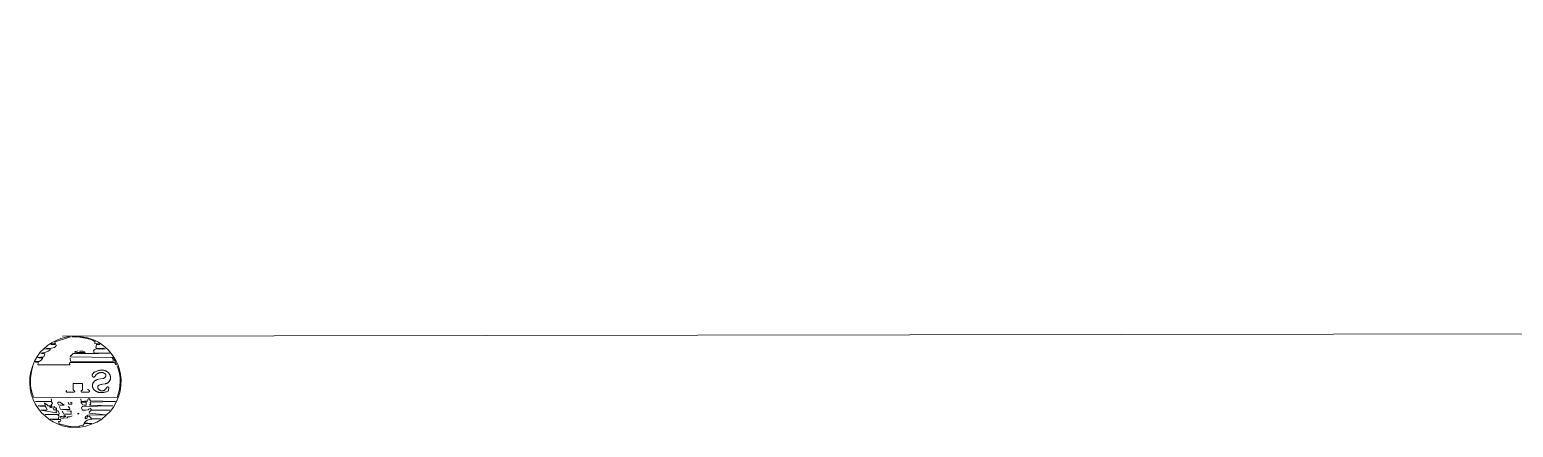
# Model space of a CAD drawing. Header units: millimetres. Extents: x -160614 to 59925, y -157025 to 0.
# Drawn here: x -105028.803 to -105028.6394, y -114328.0977 to -114328.0538 of the extents above; entities that cross this region are included whole.
import ezdxf

# ---------------------------------------------------------------- set-up
doc = ezdxf.new("R2010")
doc.units = ezdxf.units.MM
doc.header["$LTSCALE"] = 8
doc.layers.add('72_EGR_EQP_TAG', color=9, linetype='Continuous', lineweight=5)
doc.layers.add('LOADING', color=9, linetype='Continuous', lineweight=5)

# ---------------------------------------------------------------- blocks, each defined once
blk = doc.blocks.new('workstation')
at = {"layer": 'LOADING'}
for p, q in [((2829.442196, -1039.86161, -0.000001), (2829.442244, -1039.86158, -0.000001)), ((2829.442244, -1039.86158, -0.000001), (2829.442297, -1039.861555, -0.000001)), ((2829.442297, -1039.861555, -0.000001), (2829.442355, -1039.861533, -0.000001)), ((2829.4423, -1039.861582, -0.000001), (2829.442308, -1039.861559, -0.000001)), ((2829.442313, -1039.861582, -0.000001), (2829.4423, -1039.861582, -0.000001)), ((2829.442308, -1039.861559, -0.000001), (2829.442413, -1039.861533, -0.000001)), ((2829.442322, -1039.861585, -0.000001), (2829.442313, -1039.861582, -0.000001)), ((2829.442328, -1039.861596, -0.000001), (2829.442322, -1039.861585, -0.000001)), ((2829.442322, -1039.861604, -0.000001), (2829.442328, -1039.861596, -0.000001)), ((2829.442355, -1039.861533, -0.000001), (2829.442415, -1039.861522, -0.000001)), ((2829.442413, -1039.861533, -0.000001), (2829.442468, -1039.861526, -0.000001)), ((2829.442415, -1039.861522, -0.000001), (2829.442477, -1039.861519, -0.000001)), ((2829.442468, -1039.861526, -0.000001), (2829.442523, -1039.861527, -0.000001)), ((2829.442477, -1039.861519, -0.000001), (2829.442541, -1039.861522, -0.000001)), ((2829.442523, -1039.861527, -0.000001), (2829.442537, -1039.861536, -0.000001)), ((2829.442537, -1039.861536, -0.000001), (2829.442554, -1039.861538, -0.000001)), ((2829.442541, -1039.861522, -0.000001), (2829.442604, -1039.861533, -0.000001)), ((2829.442554, -1039.861538, -0.000001), (2829.442572, -1039.861542, -0.000001)), ((2829.442572, -1039.861542, -0.000001), (2829.442584, -1039.861556, -0.000001)), ((2829.442584, -1039.861556, -0.000001), (2829.442669, -1039.861562, -0.000001)), ((2829.442669, -1039.861562, -0.000001), (2829.442586, -1039.861568, -0.000001)), ((2829.442586, -1039.861568, -0.000001), (2829.442603, -1039.861585, -0.000001)), ((2829.442603, -1039.861585, -0.000001), (2829.442623, -1039.861597, -0.000001)), ((2829.442604, -1039.861533, -0.000001), (2829.442666, -1039.861552, -0.000001)), ((2829.442623, -1039.861597, -0.000001), (2829.442644, -1039.861604, -0.000001)), ((2829.442666, -1039.861552, -0.000001), (2829.442725, -1039.861577, -0.000001)), ((2829.442725, -1039.861577, -0.000001), (2829.44278, -1039.86161, -0.000001)), ((2829.442049, -1039.861771, -0.000001), (2829.44208, -1039.861723, -0.000001)), ((2829.442076, -1039.861757, -0.000001), (2829.442094, -1039.861754, -0.000001)), ((2829.442156, -1039.86176, -0.000001), (2829.442076, -1039.861757, -0.000001)), ((2829.44208, -1039.861723, -0.000001), (2829.442115, -1039.86168, -0.000001)), ((2829.442094, -1039.861754, -0.000001), (2829.442114, -1039.861754, -0.000001)), ((2829.442107, -1039.861708, -0.000001), (2829.442279, -1039.86168, -0.000001)), ((2829.442147, -1039.861708, -0.000001), (2829.442107, -1039.861708, -0.000001)), ((2829.442114, -1039.861754, -0.000001), (2829.442153, -1039.861754, -0.000001)), ((2829.442115, -1039.86168, -0.000001), (2829.442153, -1039.861644, -0.000001)), ((2829.442165, -1039.861708, -0.000001), (2829.442147, -1039.861708, -0.000001)), ((2829.442153, -1039.861644, -0.000001), (2829.442196, -1039.86161, -0.000001)), ((2829.442153, -1039.861754, -0.000001), (2829.442166, -1039.861736, -0.000001)), ((2829.442154, -1039.861659, -0.000001), (2829.442294, -1039.861656, -0.000001)), ((2829.442307, -1039.861659, -0.000001), (2829.442154, -1039.861659, -0.000001)), ((2829.442155, -1039.861768, -0.000001), (2829.442156, -1039.86176, -0.000001)), ((2829.442178, -1039.861713, -0.000001), (2829.442165, -1039.861708, -0.000001)), ((2829.442166, -1039.861736, -0.000001), (2829.442178, -1039.861713, -0.000001)), ((2829.442184, -1039.861757, -0.000001), (2829.442178, -1039.861766, -0.000001)), ((2829.442211, -1039.861756, -0.000001), (2829.442184, -1039.861757, -0.000001)), ((2829.442205, -1039.861748, -0.000001), (2829.442206, -1039.861745, -0.000001)), ((2829.442206, -1039.861745, -0.000001), (2829.442207, -1039.861743, -0.000001)), ((2829.442207, -1039.861743, -0.000001), (2829.442212, -1039.861741, -0.000001)), ((2829.442211, -1039.86161, -0.000001), (2829.442237, -1039.861605, -0.000001)), ((2829.4423, -1039.861613, -0.000001), (2829.442211, -1039.86161, -0.000001)), ((2829.442215, -1039.86175, -0.000001), (2829.442211, -1039.861748, -0.000001)), ((2829.442222, -1039.861757, -0.000001), (2829.442211, -1039.861756, -0.000001)), ((2829.442212, -1039.861741, -0.000001), (2829.442217, -1039.861739, -0.000001)), ((2829.442218, -1039.86175, -0.000001), (2829.442215, -1039.86175, -0.000001)), ((2829.442217, -1039.861739, -0.000001), (2829.442221, -1039.861736, -0.000001)), ((2829.442221, -1039.861749, -0.000001), (2829.442218, -1039.86175, -0.000001)), ((2829.442221, -1039.861736, -0.000001), (2829.442224, -1039.861739, -0.000001)), ((2829.442223, -1039.861748, -0.000001), (2829.442221, -1039.861749, -0.000001)), ((2829.442227, -1039.861766, -0.000001), (2829.442222, -1039.861757, -0.000001)), ((2829.442225, -1039.861745, -0.000001), (2829.442223, -1039.861748, -0.000001)), ((2829.442224, -1039.861739, -0.000001), (2829.442226, -1039.861742, -0.000001)), ((2829.442226, -1039.861742, -0.000001), (2829.442225, -1039.861745, -0.000001)), ((2829.442237, -1039.861605, -0.000001), (2829.442265, -1039.861605, -0.000001)), ((2829.442239, -1039.861748, -0.000001), (2829.442243, -1039.86173, -0.000001)), ((2829.442243, -1039.86173, -0.000001), (2829.442246, -1039.861721, -0.000001)), ((2829.442246, -1039.861721, -0.000001), (2829.442251, -1039.861713, -0.000001)), ((2829.442251, -1039.861713, -0.000001), (2829.442279, -1039.861713, -0.000001)), ((2829.442261, -1039.861739, -0.000001), (2829.442252, -1039.861747, -0.000001)), ((2829.442269, -1039.861732, -0.000001), (2829.442261, -1039.861739, -0.000001)), ((2829.442265, -1039.861605, -0.000001), (2829.442322, -1039.861604, -0.000001)), ((2829.442279, -1039.861733, -0.000001), (2829.442269, -1039.861732, -0.000001)), ((2829.442276, -1039.861688, -0.000001), (2829.442275, -1039.861699, -0.000001)), ((2829.442275, -1039.861699, -0.000001), (2829.442284, -1039.861701, -0.000001)), ((2829.442279, -1039.86168, -0.000001), (2829.442276, -1039.861688, -0.000001)), ((2829.442279, -1039.861713, -0.000001), (2829.442279, -1039.861733, -0.000001)), ((2829.442284, -1039.861701, -0.000001), (2829.442297, -1039.861699, -0.000001)), ((2829.442294, -1039.861656, -0.000001), (2829.442308, -1039.861641, -0.000001)), ((2829.442297, -1039.861699, -0.000001), (2829.442305, -1039.861682, -0.000001)), ((2829.4423, -1039.861621, -0.000001), (2829.4423, -1039.861613, -0.000001)), ((2829.442302, -1039.861628, -0.000001), (2829.4423, -1039.861621, -0.000001)), ((2829.442308, -1039.861641, -0.000001), (2829.442302, -1039.861628, -0.000001)), ((2829.442303, -1039.861768, -0.000001), (2829.442316, -1039.861762, -0.000001)), ((2829.442305, -1039.861682, -0.000001), (2829.442308, -1039.86167, -0.000001)), ((2829.442308, -1039.86167, -0.000001), (2829.442307, -1039.861659, -0.000001)), ((2829.442312, -1039.861748, -0.000001), (2829.442317, -1039.861734, -0.000001)), ((2829.442316, -1039.861762, -0.000001), (2829.442331, -1039.861762, -0.000001)), ((2829.442317, -1039.861734, -0.000001), (2829.442325, -1039.861719, -0.000001)), ((2829.44232, -1039.861622, -0.000001), (2829.442337, -1039.861618, -0.000001)), ((2829.442322, -1039.861639, -0.000001), (2829.44232, -1039.861622, -0.000001)), ((2829.442339, -1039.861639, -0.000001), (2829.442322, -1039.861639, -0.000001)), ((2829.442325, -1039.861719, -0.000001), (2829.442349, -1039.861714, -0.000001)), ((2829.442331, -1039.861762, -0.000001), (2829.442365, -1039.861762, -0.000001)), ((2829.442365, -1039.861762, -0.000001), (2829.442336, -1039.861786, -0.000001)), ((2829.442337, -1039.861618, -0.000001), (2829.442357, -1039.86162, -0.000001)), ((2829.442354, -1039.861635, -0.000001), (2829.442339, -1039.861639, -0.000001)), ((2829.442342, -1039.861697, -0.000001), (2829.442351, -1039.861686, -0.000001)), ((2829.442349, -1039.861714, -0.000001), (2829.442374, -1039.861714, -0.000001)), ((2829.442351, -1039.861686, -0.000001), (2829.442361, -1039.861665, -0.000001)), ((2829.442369, -1039.861633, -0.000001), (2829.442354, -1039.861635, -0.000001)), ((2829.442357, -1039.86162, -0.000001), (2829.442398, -1039.861622, -0.000001)), ((2829.442361, -1039.861665, -0.000001), (2829.442441, -1039.861665, -0.000001)), ((2829.442362, -1039.861651, -0.000001), (2829.442365, -1039.861646, -0.000001)), ((2829.442365, -1039.861646, -0.000001), (2829.442372, -1039.861646, -0.000001)), ((2829.442383, -1039.861637, -0.000001), (2829.442369, -1039.861633, -0.000001)), ((2829.442372, -1039.861646, -0.000001), (2829.442379, -1039.861644, -0.000001)), ((2829.442374, -1039.861714, -0.000001), (2829.442426, -1039.861714, -0.000001)), ((2829.442379, -1039.861644, -0.000001), (2829.442383, -1039.861637, -0.000001)), ((2829.442442, -1039.861698, -0.000001), (2829.442392, -1039.861699, -0.000001)), ((2829.442398, -1039.861622, -0.000001), (2829.442404, -1039.861633, -0.000001)), ((2829.442404, -1039.861633, -0.000001), (2829.442426, -1039.861636, -0.000001)), ((2829.442423, -1039.861733, -0.000001), (2829.442408, -1039.861748, -0.000001)), ((2829.442428, -1039.861723, -0.000001), (2829.442423, -1039.861733, -0.000001)), ((2829.442426, -1039.861636, -0.000001), (2829.442439, -1039.861639, -0.000001)), ((2829.442426, -1039.861714, -0.000001), (2829.442428, -1039.861723, -0.000001)), ((2829.442442, -1039.861678, -0.000001), (2829.442435, -1039.861694, -0.000001)), ((2829.442435, -1039.861694, -0.000001), (2829.442449, -1039.861696, -0.000001)), ((2829.442439, -1039.861639, -0.000001), (2829.442451, -1039.861647, -0.000001)), ((2829.442441, -1039.861665, -0.000001), (2829.442442, -1039.861678, -0.000001)), ((2829.442449, -1039.861696, -0.000001), (2829.442442, -1039.861698, -0.000001)), ((2829.442522, -1039.861674, -0.000001), (2829.442512, -1039.861666, -0.000001)), ((2829.442512, -1039.861666, -0.000001), (2829.442515, -1039.861666, -0.000001)), ((2829.442515, -1039.861666, -0.000001), (2829.442521, -1039.861666, -0.000001)), ((2829.442521, -1039.861666, -0.000001), (2829.442523, -1039.861666, -0.000001)), ((2829.442523, -1039.861666, -0.000001), (2829.442526, -1039.861667, -0.000001)), ((2829.442526, -1039.861667, -0.000001), (2829.442527, -1039.86167, -0.000001)), ((2829.442527, -1039.86167, -0.000001), (2829.442527, -1039.861674, -0.000001)), ((2829.442563, -1039.861716, -0.000001), (2829.442555, -1039.861731, -0.000001)), ((2829.442555, -1039.861731, -0.000001), (2829.442563, -1039.861748, -0.000001)), ((2829.442571, -1039.861709, -0.000001), (2829.442563, -1039.861716, -0.000001)), ((2829.442563, -1039.861748, -0.000001), (2829.442899, -1039.861755, -0.000001)), ((2829.442603, -1039.861709, -0.000001), (2829.442571, -1039.861709, -0.000001)), ((2829.442586, -1039.861764, -0.000001), (2829.442608, -1039.861762, -0.000001)), ((2829.442604, -1039.861611, -0.000001), (2829.442595, -1039.861617, -0.000001)), ((2829.442595, -1039.861617, -0.000001), (2829.442597, -1039.861628, -0.000001)), ((2829.442597, -1039.861628, -0.000001), (2829.442603, -1039.861638, -0.000001)), ((2829.442603, -1039.861638, -0.000001), (2829.442613, -1039.861647, -0.000001)), ((2829.442632, -1039.861711, -0.000001), (2829.442603, -1039.861709, -0.000001)), ((2829.442618, -1039.861623, -0.000001), (2829.442604, -1039.861611, -0.000001)), ((2829.442608, -1039.861762, -0.000001), (2829.442608, -1039.861797, -0.000001)), ((2829.442613, -1039.861647, -0.000001), (2829.442626, -1039.861654, -0.000001)), ((2829.442623, -1039.861637, -0.000001), (2829.442618, -1039.861623, -0.000001)), ((2829.442641, -1039.861642, -0.000001), (2829.442623, -1039.861637, -0.000001)), ((2829.442626, -1039.861654, -0.000001), (2829.44277, -1039.861657, -0.000001)), ((2829.442632, -1039.861719, -0.000001), (2829.442632, -1039.861711, -0.000001)), ((2829.442645, -1039.861723, -0.000001), (2829.442632, -1039.861719, -0.000001)), ((2829.44265, -1039.861631, -0.000001), (2829.442641, -1039.861642, -0.000001)), ((2829.442643, -1039.861674, -0.000001), (2829.442641, -1039.861682, -0.000001)), ((2829.442641, -1039.861682, -0.000001), (2829.442646, -1039.861693, -0.000001)), ((2829.442819, -1039.861657, -0.000001), (2829.442643, -1039.861674, -0.000001)), ((2829.442899, -1039.861755, -0.000001), (2829.442643, -1039.861762, -0.000001)), ((2829.442643, -1039.861762, -0.000001), (2829.442657, -1039.861777, -0.000001)), ((2829.442644, -1039.861604, -0.000001), (2829.442668, -1039.861607, -0.000001)), ((2829.442655, -1039.861725, -0.000001), (2829.442645, -1039.861723, -0.000001)), ((2829.442646, -1039.861693, -0.000001), (2829.442657, -1039.861703, -0.000001)), ((2829.442655, -1039.861625, -0.000001), (2829.44265, -1039.861631, -0.000001)), ((2829.442662, -1039.861623, -0.000001), (2829.442655, -1039.861625, -0.000001)), ((2829.442666, -1039.861709, -0.000001), (2829.442655, -1039.861725, -0.000001)), ((2829.442764, -1039.861611, -0.000001), (2829.442657, -1039.861611, -0.000001)), ((2829.442657, -1039.861611, -0.000001), (2829.442662, -1039.861623, -0.000001)), ((2829.442657, -1039.861703, -0.000001), (2829.442868, -1039.861709, -0.000001)), ((2829.442868, -1039.861709, -0.000001), (2829.442666, -1039.861709, -0.000001)), ((2829.442668, -1039.861607, -0.000001), (2829.442764, -1039.861611, -0.000001)), ((2829.44277, -1039.861657, -0.000001), (2829.442819, -1039.861657, -0.000001)), ((2829.44278, -1039.86161, -0.000001), (2829.442829, -1039.861652, -0.000001)), ((2829.442829, -1039.861652, -0.000001), (2829.442871, -1039.861693, -0.000001)), ((2829.442871, -1039.861693, -0.000001), (2829.442907, -1039.861743, -0.000001)), ((2829.442907, -1039.861743, -0.000001), (2829.442938, -1039.861798, -0.000001)), ((2829.441989, -1039.861947, -0.000001), (2829.442001, -1039.861886, -0.000001)), ((2829.441999, -1039.861937, -0.000001), (2829.44201, -1039.861894, -0.000001)), ((2829.442001, -1039.861886, -0.000001), (2829.442021, -1039.861825, -0.000001)), ((2829.44201, -1039.861894, -0.000001), (2829.442024, -1039.861851, -0.000001)), ((2829.442021, -1039.861825, -0.000001), (2829.442049, -1039.861771, -0.000001)), ((2829.442024, -1039.861851, -0.000001), (2829.44295, -1039.861849, -0.000001)), ((2829.442048, -1039.861804, -0.000001), (2829.442221, -1039.861803, -0.000001)), ((2829.442226, -1039.861809, -0.000001), (2829.442048, -1039.861804, -0.000001)), ((2829.442168, -1039.861772, -0.000001), (2829.442147, -1039.861788, -0.000001)), ((2829.442147, -1039.86178, -0.000001), (2829.442151, -1039.861774, -0.000001)), ((2829.442147, -1039.861788, -0.000001), (2829.442147, -1039.86178, -0.000001)), ((2829.442151, -1039.861774, -0.000001), (2829.442155, -1039.861768, -0.000001)), ((2829.442178, -1039.861766, -0.000001), (2829.442168, -1039.861772, -0.000001)), ((2829.44222, -1039.861776, -0.000001), (2829.442227, -1039.861766, -0.000001)), ((2829.442232, -1039.861776, -0.000001), (2829.44222, -1039.861776, -0.000001)), ((2829.442221, -1039.861803, -0.000001), (2829.442232, -1039.861793, -0.000001)), ((2829.442221, -1039.861834, -0.000001), (2829.442224, -1039.861822, -0.000001)), ((2829.442224, -1039.861822, -0.000001), (2829.442226, -1039.861809, -0.000001)), ((2829.442234, -1039.861785, -0.000001), (2829.442232, -1039.861776, -0.000001)), ((2829.442232, -1039.861793, -0.000001), (2829.442234, -1039.861785, -0.000001)), ((2829.442294, -1039.861797, -0.000001), (2829.442295, -1039.861783, -0.000001)), ((2829.442295, -1039.861783, -0.000001), (2829.442303, -1039.861768, -0.000001)), ((2829.442318, -1039.861795, -0.000001), (2829.442297, -1039.861797, -0.000001)), ((2829.442336, -1039.861786, -0.000001), (2829.442318, -1039.861795, -0.000001)), ((2829.442388, -1039.861911, -0.000001), (2829.442387, -1039.861913, -0.000001)), ((2829.442387, -1039.861913, -0.000001), (2829.442387, -1039.861914, -0.000001)), ((2829.442387, -1039.861914, -0.000001), (2829.442387, -1039.861916, -0.000001)), ((2829.442387, -1039.861916, -0.000001), (2829.442387, -1039.861917, -0.000001)), ((2829.442387, -1039.861917, -0.000001), (2829.442387, -1039.861919, -0.000001)), ((2829.442387, -1039.861919, -0.000001), (2829.442388, -1039.861921, -0.000001)), ((2829.442389, -1039.86191, -0.000001), (2829.442388, -1039.861911, -0.000001)), ((2829.442388, -1039.861921, -0.000001), (2829.442388, -1039.861922, -0.000001)), ((2829.442388, -1039.861922, -0.000001), (2829.442389, -1039.861923, -0.000001)), ((2829.44239, -1039.861909, -0.000001), (2829.442389, -1039.86191, -0.000001)), ((2829.442389, -1039.861923, -0.000001), (2829.442391, -1039.861924, -0.000001)), ((2829.442391, -1039.861908, -0.000001), (2829.44239, -1039.861909, -0.000001)), ((2829.442393, -1039.861907, -0.000001), (2829.442391, -1039.861908, -0.000001)), ((2829.442391, -1039.861924, -0.000001), (2829.442392, -1039.861925, -0.000001)), ((2829.442395, -1039.861907, -0.000001), (2829.442393, -1039.861907, -0.000001)), ((2829.442396, -1039.861907, -0.000001), (2829.442395, -1039.861907, -0.000001)), ((2829.44247, -1039.861907, -0.000001), (2829.442396, -1039.861907, -0.000001)), ((2829.442408, -1039.861797, -0.000001), (2829.442414, -1039.861776, -0.000001)), ((2829.442414, -1039.861776, -0.000001), (2829.442429, -1039.861775, -0.000001)), ((2829.442429, -1039.861775, -0.000001), (2829.442447, -1039.861774, -0.000001)), ((2829.442448, -1039.861794, -0.000001), (2829.442429, -1039.861797, -0.000001)), ((2829.442447, -1039.861774, -0.000001), (2829.442448, -1039.861794, -0.000001)), ((2829.442471, -1039.861907, -0.000001), (2829.44247, -1039.861907, -0.000001)), ((2829.44247, -1039.861926, -0.000001), (2829.442472, -1039.861926, -0.000001)), ((2829.442473, -1039.861907, -0.000001), (2829.442471, -1039.861907, -0.000001)), ((2829.442472, -1039.861926, -0.000001), (2829.442474, -1039.861925, -0.000001)), ((2829.442474, -1039.861908, -0.000001), (2829.442473, -1039.861907, -0.000001)), ((2829.442476, -1039.861909, -0.000001), (2829.442474, -1039.861908, -0.000001)), ((2829.442474, -1039.861925, -0.000001), (2829.442475, -1039.861925, -0.000001)), ((2829.442475, -1039.861925, -0.000001), (2829.442476, -1039.861923, -0.000001)), ((2829.442477, -1039.86191, -0.000001), (2829.442476, -1039.861909, -0.000001)), ((2829.442476, -1039.861923, -0.000001), (2829.442478, -1039.861922, -0.000001)), ((2829.442478, -1039.861911, -0.000001), (2829.442477, -1039.86191, -0.000001)), ((2829.442479, -1039.861913, -0.000001), (2829.442478, -1039.861911, -0.000001)), ((2829.442478, -1039.861921, -0.000001), (2829.442479, -1039.861919, -0.000001)), ((2829.442478, -1039.861922, -0.000001), (2829.442478, -1039.861921, -0.000001)), ((2829.442479, -1039.861914, -0.000001), (2829.442479, -1039.861913, -0.000001)), ((2829.44248, -1039.861916, -0.000001), (2829.442479, -1039.861914, -0.000001)), ((2829.442479, -1039.861919, -0.000001), (2829.44248, -1039.861918, -0.000001)), ((2829.44248, -1039.861918, -0.000001), (2829.44248, -1039.861916, -0.000001)), ((2829.442549, -1039.861797, -0.000001), (2829.442558, -1039.861783, -0.000001)), ((2829.442551, -1039.861805, -0.000001), (2829.442549, -1039.861834, -0.000001)), ((2829.442551, -1039.861913, -0.000001), (2829.44255, -1039.861915, -0.000001)), ((2829.44255, -1039.861915, -0.000001), (2829.44255, -1039.861916, -0.000001)), ((2829.44255, -1039.861916, -0.000001), (2829.44255, -1039.861918, -0.000001)), ((2829.44255, -1039.861918, -0.000001), (2829.44255, -1039.861919, -0.000001)), ((2829.44255, -1039.861919, -0.000001), (2829.442551, -1039.861921, -0.000001)), ((2829.442608, -1039.861797, -0.000001), (2829.442551, -1039.861797, -0.000001)), ((2829.442587, -1039.861807, -0.000001), (2829.442551, -1039.861805, -0.000001)), ((2829.442552, -1039.861911, -0.000001), (2829.442551, -1039.861913, -0.000001)), ((2829.442551, -1039.861921, -0.000001), (2829.442552, -1039.861922, -0.000001)), ((2829.442554, -1039.861909, -0.000001), (2829.442552, -1039.86191, -0.000001)), ((2829.442552, -1039.86191, -0.000001), (2829.442552, -1039.861911, -0.000001)), ((2829.442552, -1039.861922, -0.000001), (2829.442553, -1039.861924, -0.000001)), ((2829.442553, -1039.861924, -0.000001), (2829.442554, -1039.861925, -0.000001)), ((2829.442555, -1039.861908, -0.000001), (2829.442554, -1039.861909, -0.000001)), ((2829.442554, -1039.861925, -0.000001), (2829.442556, -1039.861925, -0.000001)), ((2829.442557, -1039.861907, -0.000001), (2829.442555, -1039.861908, -0.000001)), ((2829.442556, -1039.861925, -0.000001), (2829.442557, -1039.861926, -0.000001)), ((2829.442558, -1039.861907, -0.000001), (2829.442557, -1039.861907, -0.000001)), ((2829.442557, -1039.861926, -0.000001), (2829.442559, -1039.861926, -0.000001)), ((2829.442558, -1039.861783, -0.000001), (2829.442565, -1039.861766, -0.000001)), ((2829.44256, -1039.861907, -0.000001), (2829.442558, -1039.861907, -0.000001)), ((2829.442631, -1039.861907, -0.000001), (2829.44256, -1039.861907, -0.000001)), ((2829.442565, -1039.861766, -0.000001), (2829.442586, -1039.861764, -0.000001)), ((2829.44262, -1039.861809, -0.000001), (2829.442587, -1039.861807, -0.000001)), ((2829.442624, -1039.861823, -0.000001), (2829.44262, -1039.861809, -0.000001)), ((2829.442629, -1039.861834, -0.000001), (2829.442624, -1039.861823, -0.000001)), ((2829.442647, -1039.861834, -0.000001), (2829.442629, -1039.861834, -0.000001)), ((2829.442633, -1039.861907, -0.000001), (2829.442631, -1039.861907, -0.000001)), ((2829.442635, -1039.861908, -0.000001), (2829.442633, -1039.861907, -0.000001)), ((2829.442637, -1039.861909, -0.000001), (2829.442635, -1039.861908, -0.000001)), ((2829.442638, -1039.86191, -0.000001), (2829.442637, -1039.861909, -0.000001)), ((2829.44264, -1039.861911, -0.000001), (2829.442638, -1039.86191, -0.000001)), ((2829.442641, -1039.861912, -0.000001), (2829.44264, -1039.861911, -0.000001)), ((2829.44264, -1039.861927, -0.000001), (2829.442641, -1039.861925, -0.000001)), ((2829.442642, -1039.861914, -0.000001), (2829.442641, -1039.861912, -0.000001)), ((2829.442641, -1039.861925, -0.000001), (2829.442642, -1039.861924, -0.000001)), ((2829.442642, -1039.861916, -0.000001), (2829.442642, -1039.861914, -0.000001)), ((2829.442643, -1039.861918, -0.000001), (2829.442642, -1039.861916, -0.000001)), ((2829.442642, -1039.861922, -0.000001), (2829.442643, -1039.86192, -0.000001)), ((2829.442642, -1039.861924, -0.000001), (2829.442642, -1039.861922, -0.000001)), ((2829.442643, -1039.86192, -0.000001), (2829.442643, -1039.861918, -0.000001)), ((2829.442648, -1039.861821, -0.000001), (2829.442647, -1039.861834, -0.000001)), ((2829.442655, -1039.861811, -0.000001), (2829.442648, -1039.861821, -0.000001)), ((2829.442657, -1039.861777, -0.000001), (2829.442651, -1039.861797, -0.000001)), ((2829.442651, -1039.861797, -0.000001), (2829.442929, -1039.861804, -0.000001)), ((2829.442929, -1039.861804, -0.000001), (2829.442655, -1039.861811, -0.000001)), ((2829.442704, -1039.861925, -0.000001), (2829.4427, -1039.861929, -0.000001)), ((2829.442709, -1039.861921, -0.000001), (2829.442704, -1039.861925, -0.000001)), ((2829.442713, -1039.861918, -0.000001), (2829.442709, -1039.861921, -0.000001)), ((2829.442718, -1039.861915, -0.000001), (2829.442713, -1039.861918, -0.000001)), ((2829.442723, -1039.861913, -0.000001), (2829.442718, -1039.861915, -0.000001)), ((2829.442727, -1039.86191, -0.000001), (2829.442723, -1039.861913, -0.000001)), ((2829.442733, -1039.861908, -0.000001), (2829.442727, -1039.86191, -0.000001)), ((2829.442738, -1039.861907, -0.000001), (2829.442733, -1039.861908, -0.000001)), ((2829.442743, -1039.861905, -0.000001), (2829.442738, -1039.861907, -0.000001)), ((2829.442748, -1039.861904, -0.000001), (2829.442743, -1039.861905, -0.000001)), ((2829.442754, -1039.861903, -0.000001), (2829.442748, -1039.861904, -0.000001)), ((2829.442759, -1039.861903, -0.000001), (2829.442754, -1039.861903, -0.000001)), ((2829.442766, -1039.861902, -0.000001), (2829.442759, -1039.861903, -0.000001)), ((2829.442759, -1039.861927, -0.000001), (2829.442762, -1039.861925, -0.000001)), ((2829.442762, -1039.861925, -0.000001), (2829.442766, -1039.861924, -0.000001)), ((2829.442774, -1039.861902, -0.000001), (2829.442766, -1039.861902, -0.000001)), ((2829.442766, -1039.861924, -0.000001), (2829.442769, -1039.861923, -0.000001)), ((2829.442769, -1039.861923, -0.000001), (2829.442773, -1039.861922, -0.000001)), ((2829.442773, -1039.861922, -0.000001), (2829.442777, -1039.861922, -0.000001)), ((2829.442781, -1039.861902, -0.000001), (2829.442774, -1039.861902, -0.000001)), ((2829.442777, -1039.861922, -0.000001), (2829.44278, -1039.861922, -0.000001)), ((2829.44278, -1039.861922, -0.000001), (2829.442785, -1039.861922, -0.000001)), ((2829.442788, -1039.861902, -0.000001), (2829.442781, -1039.861902, -0.000001)), ((2829.442785, -1039.861922, -0.000001), (2829.442789, -1039.861922, -0.000001)), ((2829.442796, -1039.861903, -0.000001), (2829.442788, -1039.861902, -0.000001)), ((2829.442789, -1039.861922, -0.000001), (2829.442793, -1039.861923, -0.000001)), ((2829.442793, -1039.861923, -0.000001), (2829.442797, -1039.861924, -0.000001)), ((2829.442803, -1039.861904, -0.000001), (2829.442796, -1039.861903, -0.000001)), ((2829.442797, -1039.861924, -0.000001), (2829.442801, -1039.861926, -0.000001)), ((2829.442801, -1039.861926, -0.000001), (2829.442805, -1039.861927, -0.000001)), ((2829.44281, -1039.861905, -0.000001), (2829.442803, -1039.861904, -0.000001)), ((2829.442817, -1039.861907, -0.000001), (2829.44281, -1039.861905, -0.000001)), ((2829.442824, -1039.861909, -0.000001), (2829.442817, -1039.861907, -0.000001)), ((2829.442831, -1039.861911, -0.000001), (2829.442824, -1039.861909, -0.000001)), ((2829.442838, -1039.861914, -0.000001), (2829.442831, -1039.861911, -0.000001)), ((2829.442847, -1039.861918, -0.000001), (2829.442845, -1039.861917, -0.000001)), ((2829.442848, -1039.861919, -0.000001), (2829.442847, -1039.861918, -0.000001)), ((2829.44285, -1039.861921, -0.000001), (2829.442848, -1039.861919, -0.000001)), ((2829.442851, -1039.861923, -0.000001), (2829.44285, -1039.861921, -0.000001)), ((2829.442852, -1039.861925, -0.000001), (2829.442851, -1039.861923, -0.000001)), ((2829.442853, -1039.861927, -0.000001), (2829.442852, -1039.861925, -0.000001)), ((2829.442938, -1039.861798, -0.000001), (2829.442962, -1039.861857, -0.000001)), ((2829.44295, -1039.861849, -0.000001), (2829.442974, -1039.861935, -0.000001)), ((2829.442962, -1039.861857, -0.000001), (2829.44298, -1039.861919, -0.000001)), ((2829.44298, -1039.861919, -0.000001), (2829.44299, -1039.861982, -0.000001)), ((2829.441984, -1039.862008, -0.000001), (2829.441989, -1039.861947, -0.000001)), ((2829.441986, -1039.86207, -0.000001), (2829.441984, -1039.862008, -0.000001)), ((2829.441996, -1039.862131, -0.000001), (2829.441986, -1039.86207, -0.000001)), ((2829.441991, -1039.862023, -0.000001), (2829.441993, -1039.86198, -0.000001)), ((2829.441993, -1039.862066, -0.000001), (2829.441991, -1039.862023, -0.000001)), ((2829.441993, -1039.86198, -0.000001), (2829.441999, -1039.861937, -0.000001)), ((2829.441999, -1039.862109, -0.000001), (2829.441993, -1039.862066, -0.000001)), ((2829.442462, -1039.861938, -0.000001), (2829.442463, -1039.861936, -0.000001)), ((2829.442462, -1039.862002, -0.000001), (2829.442462, -1039.861938, -0.000001)), ((2829.442567, -1039.862002, -0.000001), (2829.442462, -1039.862002, -0.000001)), ((2829.442463, -1039.861934, -0.000001), (2829.442464, -1039.861932, -0.000001)), ((2829.442463, -1039.861936, -0.000001), (2829.442463, -1039.861934, -0.000001)), ((2829.442464, -1039.861932, -0.000001), (2829.442465, -1039.861931, -0.000001)), ((2829.442465, -1039.861931, -0.000001), (2829.442466, -1039.861929, -0.000001)), ((2829.442466, -1039.861929, -0.000001), (2829.442467, -1039.861928, -0.000001)), ((2829.442467, -1039.861928, -0.000001), (2829.442469, -1039.861927, -0.000001)), ((2829.442469, -1039.861927, -0.000001), (2829.44247, -1039.861926, -0.000001)), ((2829.442559, -1039.861926, -0.000001), (2829.442561, -1039.861927, -0.000001)), ((2829.442561, -1039.861927, -0.000001), (2829.442562, -1039.861928, -0.000001)), ((2829.442562, -1039.861928, -0.000001), (2829.442564, -1039.861929, -0.000001)), ((2829.442564, -1039.861929, -0.000001), (2829.442565, -1039.861931, -0.000001)), ((2829.442565, -1039.861931, -0.000001), (2829.442566, -1039.861932, -0.000001)), ((2829.442566, -1039.861932, -0.000001), (2829.442566, -1039.861934, -0.000001)), ((2829.442566, -1039.861934, -0.000001), (2829.442567, -1039.861936, -0.000001)), ((2829.442567, -1039.861936, -0.000001), (2829.442567, -1039.861938, -0.000001)), ((2829.442567, -1039.861938, -0.000001), (2829.442567, -1039.862002, -0.000001)), ((2829.442626, -1039.861938, -0.000001), (2829.442627, -1039.861937, -0.000001)), ((2829.442626, -1039.86194, -0.000001), (2829.442626, -1039.861938, -0.000001)), ((2829.442627, -1039.861937, -0.000001), (2829.442628, -1039.861935, -0.000001)), ((2829.442628, -1039.861935, -0.000001), (2829.442629, -1039.861934, -0.000001)), ((2829.442629, -1039.861934, -0.000001), (2829.44263, -1039.861932, -0.000001)), ((2829.44263, -1039.861932, -0.000001), (2829.442632, -1039.861931, -0.000001)), ((2829.442632, -1039.861931, -0.000001), (2829.442633, -1039.861931, -0.000001)), ((2829.442633, -1039.861931, -0.000001), (2829.442635, -1039.86193, -0.000001)), ((2829.442635, -1039.86193, -0.000001), (2829.442637, -1039.861929, -0.000001)), ((2829.442637, -1039.861929, -0.000001), (2829.442638, -1039.861928, -0.000001)), ((2829.442638, -1039.861928, -0.000001), (2829.44264, -1039.861927, -0.000001)), ((2829.442673, -1039.862087, -0.000001), (2829.442672, -1039.86209, -0.000001)), ((2829.442672, -1039.86209, -0.000001), (2829.442672, -1039.862092, -0.000001)), ((2829.442675, -1039.862083, -0.000001), (2829.442673, -1039.862085, -0.000001)), ((2829.442673, -1039.862085, -0.000001), (2829.442673, -1039.862087, -0.000001)), ((2829.442676, -1039.862081, -0.000001), (2829.442675, -1039.862083, -0.000001)), ((2829.442677, -1039.861967, -0.000001), (2829.442676, -1039.861972, -0.000001)), ((2829.442676, -1039.861972, -0.000001), (2829.442676, -1039.861976, -0.000001)), ((2829.442676, -1039.861976, -0.000001), (2829.442676, -1039.861981, -0.000001)), ((2829.442676, -1039.861981, -0.000001), (2829.442676, -1039.861985, -0.000001)), ((2829.442676, -1039.861985, -0.000001), (2829.442677, -1039.86199, -0.000001)), ((2829.442677, -1039.862079, -0.000001), (2829.442676, -1039.862081, -0.000001)), ((2829.442678, -1039.861963, -0.000001), (2829.442677, -1039.861967, -0.000001)), ((2829.442677, -1039.86199, -0.000001), (2829.442678, -1039.861994, -0.000001)), ((2829.442679, -1039.862078, -0.000001), (2829.442677, -1039.862079, -0.000001)), ((2829.442679, -1039.861958, -0.000001), (2829.442678, -1039.861963, -0.000001)), ((2829.442678, -1039.861994, -0.000001), (2829.442679, -1039.861999, -0.000001)), ((2829.442681, -1039.861954, -0.000001), (2829.442679, -1039.861958, -0.000001)), ((2829.442679, -1039.861999, -0.000001), (2829.442681, -1039.862003, -0.000001)), ((2829.442681, -1039.862076, -0.000001), (2829.442679, -1039.862078, -0.000001)), ((2829.442683, -1039.86195, -0.000001), (2829.442681, -1039.861954, -0.000001)), ((2829.442681, -1039.862003, -0.000001), (2829.442682, -1039.862007, -0.000001)), ((2829.442683, -1039.862075, -0.000001), (2829.442681, -1039.862076, -0.000001)), ((2829.442682, -1039.862007, -0.000001), (2829.442685, -1039.862011, -0.000001)), ((2829.442686, -1039.861945, -0.000001), (2829.442683, -1039.86195, -0.000001)), ((2829.442686, -1039.862074, -0.000001), (2829.442683, -1039.862075, -0.000001)), ((2829.442685, -1039.862011, -0.000001), (2829.442687, -1039.862015, -0.000001)), ((2829.442689, -1039.861941, -0.000001), (2829.442686, -1039.861945, -0.000001)), ((2829.442688, -1039.862074, -0.000001), (2829.442686, -1039.862074, -0.000001)), ((2829.442687, -1039.862015, -0.000001), (2829.44269, -1039.862019, -0.000001)), ((2829.44269, -1039.862074, -0.000001), (2829.442688, -1039.862074, -0.000001)), ((2829.442693, -1039.861936, -0.000001), (2829.442689, -1039.861941, -0.000001)), ((2829.44269, -1039.862019, -0.000001), (2829.442693, -1039.862022, -0.000001)), ((2829.442693, -1039.862074, -0.000001), (2829.44269, -1039.862074, -0.000001)), ((2829.442696, -1039.861932, -0.000001), (2829.442693, -1039.861936, -0.000001)), ((2829.442693, -1039.862022, -0.000001), (2829.442696, -1039.862025, -0.000001)), ((2829.442695, -1039.862074, -0.000001), (2829.442693, -1039.862074, -0.000001)), ((2829.442697, -1039.862075, -0.000001), (2829.442695, -1039.862074, -0.000001)), ((2829.4427, -1039.861929, -0.000001), (2829.442696, -1039.861932, -0.000001)), ((2829.442696, -1039.862025, -0.000001), (2829.4427, -1039.862028, -0.000001)), ((2829.4427, -1039.862076, -0.000001), (2829.442697, -1039.862075, -0.000001)), ((2829.4427, -1039.862028, -0.000001), (2829.442704, -1039.862032, -0.000001)), ((2829.442701, -1039.862076, -0.000001), (2829.4427, -1039.862076, -0.000001)), ((2829.442702, -1039.862078, -0.000001), (2829.442701, -1039.862076, -0.000001)), ((2829.442703, -1039.862079, -0.000001), (2829.442702, -1039.862078, -0.000001)), ((2829.442704, -1039.86208, -0.000001), (2829.442703, -1039.862079, -0.000001)), ((2829.442704, -1039.862032, -0.000001), (2829.442708, -1039.862035, -0.000001)), ((2829.442707, -1039.862085, -0.000001), (2829.442704, -1039.86208, -0.000001)), ((2829.442709, -1039.862089, -0.000001), (2829.442707, -1039.862085, -0.000001)), ((2829.442708, -1039.862035, -0.000001), (2829.442712, -1039.862038, -0.000001)), ((2829.442712, -1039.862093, -0.000001), (2829.442709, -1039.862089, -0.000001)), ((2829.442712, -1039.862038, -0.000001), (2829.442717, -1039.86204, -0.000001)), ((2829.442717, -1039.86204, -0.000001), (2829.442722, -1039.862043, -0.000001)), ((2829.442722, -1039.862043, -0.000001), (2829.442727, -1039.862045, -0.000001)), ((2829.442727, -1039.862045, -0.000001), (2829.442732, -1039.862047, -0.000001)), ((2829.442732, -1039.862047, -0.000001), (2829.442737, -1039.862048, -0.000001)), ((2829.442734, -1039.86196, -0.000001), (2829.442735, -1039.861957, -0.000001)), ((2829.442734, -1039.861962, -0.000001), (2829.442734, -1039.86196, -0.000001)), ((2829.442734, -1039.861965, -0.000001), (2829.442734, -1039.861962, -0.000001)), ((2829.442734, -1039.861968, -0.000001), (2829.442734, -1039.861965, -0.000001)), ((2829.442735, -1039.86197, -0.000001), (2829.442734, -1039.861968, -0.000001)), ((2829.442735, -1039.861955, -0.000001), (2829.442737, -1039.861951, -0.000001)), ((2829.442735, -1039.861957, -0.000001), (2829.442735, -1039.861955, -0.000001)), ((2829.442736, -1039.861972, -0.000001), (2829.442735, -1039.86197, -0.000001)), ((2829.442737, -1039.861975, -0.000001), (2829.442736, -1039.861972, -0.000001)), ((2829.442737, -1039.861951, -0.000001), (2829.442738, -1039.861948, -0.000001)), ((2829.442739, -1039.861977, -0.000001), (2829.442737, -1039.861975, -0.000001)), ((2829.442737, -1039.862048, -0.000001), (2829.442742, -1039.86205, -0.000001)), ((2829.442738, -1039.861948, -0.000001), (2829.44274, -1039.861944, -0.000001)), ((2829.442741, -1039.861979, -0.000001), (2829.442739, -1039.861977, -0.000001)), ((2829.44274, -1039.861944, -0.000001), (2829.442742, -1039.861941, -0.000001)), ((2829.442743, -1039.861981, -0.000001), (2829.442741, -1039.861979, -0.000001)), ((2829.442742, -1039.861941, -0.000001), (2829.442744, -1039.861938, -0.000001)), ((2829.442742, -1039.86205, -0.000001), (2829.44279, -1039.862057, -0.000001)), ((2829.442745, -1039.861982, -0.000001), (2829.442743, -1039.861981, -0.000001)), ((2829.442744, -1039.861938, -0.000001), (2829.442747, -1039.861936, -0.000001)), ((2829.442747, -1039.861983, -0.000001), (2829.442745, -1039.861982, -0.000001)), ((2829.442747, -1039.861936, -0.000001), (2829.44275, -1039.861933, -0.000001)), ((2829.442757, -1039.861987, -0.000001), (2829.442747, -1039.861983, -0.000001)), ((2829.44275, -1039.861933, -0.000001), (2829.442753, -1039.861931, -0.000001)), ((2829.442753, -1039.861931, -0.000001), (2829.442756, -1039.861929, -0.000001)), ((2829.442756, -1039.861929, -0.000001), (2829.442759, -1039.861927, -0.000001)), ((2829.442767, -1039.86199, -0.000001), (2829.442757, -1039.861987, -0.000001)), ((2829.442777, -1039.861993, -0.000001), (2829.442767, -1039.86199, -0.000001)), ((2829.442787, -1039.861995, -0.000001), (2829.442777, -1039.861993, -0.000001)), ((2829.442821, -1039.862, -0.000001), (2829.442787, -1039.861995, -0.000001)), ((2829.44279, -1039.862057, -0.000001), (2829.442793, -1039.862058, -0.000001)), ((2829.442793, -1039.862058, -0.000001), (2829.442797, -1039.862059, -0.000001)), ((2829.442797, -1039.862059, -0.000001), (2829.442801, -1039.86206, -0.000001)), ((2829.442801, -1039.86206, -0.000001), (2829.442804, -1039.862062, -0.000001)), ((2829.442804, -1039.862062, -0.000001), (2829.442807, -1039.862064, -0.000001)), ((2829.442805, -1039.861927, -0.000001), (2829.442808, -1039.861929, -0.000001)), ((2829.442807, -1039.862064, -0.000001), (2829.44281, -1039.862066, -0.000001)), ((2829.442808, -1039.861929, -0.000001), (2829.442812, -1039.861932, -0.000001)), ((2829.44281, -1039.862066, -0.000001), (2829.442813, -1039.862068, -0.000001)), ((2829.442812, -1039.861932, -0.000001), (2829.442815, -1039.861934, -0.000001)), ((2829.442813, -1039.862068, -0.000001), (2829.442816, -1039.862071, -0.000001)), ((2829.442815, -1039.861934, -0.000001), (2829.442818, -1039.861937, -0.000001)), ((2829.442816, -1039.862071, -0.000001), (2829.442818, -1039.862073, -0.000001)), ((2829.442818, -1039.861937, -0.000001), (2829.442821, -1039.86194, -0.000001)), ((2829.442818, -1039.862073, -0.000001), (2829.442819, -1039.862076, -0.000001)), ((2829.442819, -1039.862076, -0.000001), (2829.442821, -1039.862078, -0.000001)), ((2829.442821, -1039.86194, -0.000001), (2829.442824, -1039.861943, -0.000001)), ((2829.442825, -1039.862001, -0.000001), (2829.442821, -1039.862, -0.000001)), ((2829.442821, -1039.862078, -0.000001), (2829.442822, -1039.862081, -0.000001)), ((2829.442822, -1039.862081, -0.000001), (2829.442823, -1039.862084, -0.000001)), ((2829.442823, -1039.862084, -0.000001), (2829.442823, -1039.862086, -0.000001)), ((2829.442823, -1039.862086, -0.000001), (2829.442824, -1039.862089, -0.000001)), ((2829.442824, -1039.862089, -0.000001), (2829.442823, -1039.862092, -0.000001)), ((2829.442824, -1039.861943, -0.000001), (2829.442827, -1039.861946, -0.000001)), ((2829.44283, -1039.862002, -0.000001), (2829.442825, -1039.862001, -0.000001)), ((2829.442827, -1039.861946, -0.000001), (2829.442829, -1039.86195, -0.000001)), ((2829.442829, -1039.86195, -0.000001), (2829.442831, -1039.861953, -0.000001)), ((2829.442834, -1039.862004, -0.000001), (2829.44283, -1039.862002, -0.000001)), ((2829.442831, -1039.861953, -0.000001), (2829.442833, -1039.861957, -0.000001)), ((2829.442833, -1039.861957, -0.000001), (2829.442834, -1039.861959, -0.000001)), ((2829.442834, -1039.861959, -0.000001), (2829.442835, -1039.86196, -0.000001)), ((2829.442838, -1039.862006, -0.000001), (2829.442834, -1039.862004, -0.000001)), ((2829.442835, -1039.86196, -0.000001), (2829.442836, -1039.861962, -0.000001)), ((2829.442836, -1039.861962, -0.000001), (2829.442838, -1039.861963, -0.000001)), ((2829.442838, -1039.861963, -0.000001), (2829.44284, -1039.861964, -0.000001)), ((2829.442842, -1039.862008, -0.000001), (2829.442838, -1039.862006, -0.000001)), ((2829.44284, -1039.861964, -0.000001), (2829.442842, -1039.861964, -0.000001)), ((2829.442842, -1039.861964, -0.000001), (2829.442844, -1039.861964, -0.000001)), ((2829.442846, -1039.862011, -0.000001), (2829.442842, -1039.862008, -0.000001)), ((2829.442844, -1039.861964, -0.000001), (2829.442846, -1039.861964, -0.000001)), ((2829.442846, -1039.861964, -0.000001), (2829.442848, -1039.861964, -0.000001)), ((2829.44285, -1039.862013, -0.000001), (2829.442846, -1039.862011, -0.000001)), ((2829.442848, -1039.861964, -0.000001), (2829.442849, -1039.861963, -0.000001)), ((2829.442849, -1039.861963, -0.000001), (2829.442851, -1039.861962, -0.000001)), ((2829.442853, -1039.862016, -0.000001), (2829.44285, -1039.862013, -0.000001)), ((2829.442851, -1039.861962, -0.000001), (2829.442853, -1039.861961, -0.000001)), ((2829.442854, -1039.861929, -0.000001), (2829.442853, -1039.861927, -0.000001)), ((2829.442853, -1039.861961, -0.000001), (2829.442854, -1039.861959, -0.000001)), ((2829.442857, -1039.86202, -0.000001), (2829.442853, -1039.862016, -0.000001)), ((2829.442854, -1039.861931, -0.000001), (2829.442854, -1039.861929, -0.000001)), ((2829.442856, -1039.86195, -0.000001), (2829.442854, -1039.861931, -0.000001)), ((2829.442854, -1039.861959, -0.000001), (2829.442855, -1039.861958, -0.000001)), ((2829.442855, -1039.861958, -0.000001), (2829.442856, -1039.861956, -0.000001)), ((2829.442857, -1039.861952, -0.000001), (2829.442856, -1039.86195, -0.000001)), ((2829.442856, -1039.861954, -0.000001), (2829.442857, -1039.861952, -0.000001)), ((2829.442856, -1039.861956, -0.000001), (2829.442856, -1039.861954, -0.000001)), ((2829.44286, -1039.862023, -0.000001), (2829.442857, -1039.86202, -0.000001)), ((2829.442863, -1039.862027, -0.000001), (2829.44286, -1039.862023, -0.000001)), ((2829.442865, -1039.862031, -0.000001), (2829.442863, -1039.862027, -0.000001)), ((2829.442867, -1039.862035, -0.000001), (2829.442865, -1039.862031, -0.000001)), ((2829.442869, -1039.862039, -0.000001), (2829.442867, -1039.862035, -0.000001)), ((2829.442871, -1039.862043, -0.000001), (2829.442869, -1039.862039, -0.000001)), ((2829.44287, -1039.862093, -0.000001), (2829.442872, -1039.862089, -0.000001)), ((2829.442873, -1039.862048, -0.000001), (2829.442871, -1039.862043, -0.000001)), ((2829.442872, -1039.862089, -0.000001), (2829.442873, -1039.862084, -0.000001)), ((2829.442874, -1039.862052, -0.000001), (2829.442873, -1039.862048, -0.000001)), ((2829.442873, -1039.862084, -0.000001), (2829.442874, -1039.86208, -0.000001)), ((2829.442875, -1039.862057, -0.000001), (2829.442874, -1039.862052, -0.000001)), ((2829.442874, -1039.86208, -0.000001), (2829.442875, -1039.862075, -0.000001)), ((2829.442875, -1039.862061, -0.000001), (2829.442875, -1039.862057, -0.000001)), ((2829.442875, -1039.862066, -0.000001), (2829.442875, -1039.862061, -0.000001)), ((2829.442875, -1039.862071, -0.000001), (2829.442875, -1039.862066, -0.000001)), ((2829.442875, -1039.862075, -0.000001), (2829.442875, -1039.862071, -0.000001)), ((2829.442974, -1039.861935, -0.000001), (2829.442982, -1039.862021, -0.000001)), ((2829.442981, -1039.862064, -0.000001), (2829.442974, -1039.862108, -0.000001)), ((2829.442982, -1039.862021, -0.000001), (2829.442981, -1039.862064, -0.000001)), ((2829.442993, -1039.862045, -0.000001), (2829.442987, -1039.862105, -0.000001)), ((2829.44299, -1039.861982, -0.000001), (2829.442993, -1039.862045, -0.000001)), ((2829.442013, -1039.862191, -0.000001), (2829.441996, -1039.862131, -0.000001)), ((2829.442008, -1039.862152, -0.000001), (2829.441999, -1039.862109, -0.000001)), ((2829.44202, -1039.862195, -0.000001), (2829.442008, -1039.862152, -0.000001)), ((2829.442038, -1039.862249, -0.000001), (2829.442013, -1039.862191, -0.000001)), ((2829.442069, -1039.862306, -0.000001), (2829.442038, -1039.862249, -0.000001)), ((2829.442044, -1039.862244, -0.000001), (2829.44205, -1039.862238, -0.000001)), ((2829.44209, -1039.862244, -0.000001), (2829.442044, -1039.862244, -0.000001)), ((2829.44205, -1039.862238, -0.000001), (2829.442059, -1039.862237, -0.000001)), ((2829.442059, -1039.862237, -0.000001), (2829.442078, -1039.862238, -0.000001)), ((2829.442075, -1039.862217, -0.000001), (2829.442075, -1039.862209, -0.000001)), ((2829.442075, -1039.862209, -0.000001), (2829.442425, -1039.862209, -0.000001)), ((2829.442078, -1039.862224, -0.000001), (2829.442075, -1039.862217, -0.000001)), ((2829.442081, -1039.862231, -0.000001), (2829.442078, -1039.862224, -0.000001)), ((2829.442078, -1039.862238, -0.000001), (2829.442081, -1039.862231, -0.000001)), ((2829.442115, -1039.862263, -0.000001), (2829.44209, -1039.862244, -0.000001)), ((2829.442424, -1039.86222, -0.000001), (2829.442423, -1039.862226, -0.000001)), ((2829.442423, -1039.862226, -0.000001), (2829.442428, -1039.862233, -0.000001)), ((2829.442428, -1039.862215, -0.000001), (2829.442424, -1039.86222, -0.000001)), ((2829.442425, -1039.862209, -0.000001), (2829.442428, -1039.862215, -0.000001)), ((2829.442428, -1039.862233, -0.000001), (2829.44292, -1039.862233, -0.000001)), ((2829.442431, -1039.862283, -0.000001), (2829.442434, -1039.862249, -0.000001)), ((2829.442434, -1039.862249, -0.000001), (2829.442906, -1039.862247, -0.000001)), ((2829.442672, -1039.862092, -0.000001), (2829.442673, -1039.862095, -0.000001)), ((2829.442673, -1039.862095, -0.000001), (2829.442673, -1039.862097, -0.000001)), ((2829.442673, -1039.862097, -0.000001), (2829.442675, -1039.862101, -0.000001)), ((2829.442675, -1039.862101, -0.000001), (2829.442677, -1039.862105, -0.000001)), ((2829.442677, -1039.862105, -0.000001), (2829.44268, -1039.862109, -0.000001)), ((2829.44268, -1039.862109, -0.000001), (2829.442683, -1039.862113, -0.000001)), ((2829.442683, -1039.862113, -0.000001), (2829.442686, -1039.862116, -0.000001)), ((2829.442686, -1039.862116, -0.000001), (2829.442689, -1039.86212, -0.000001)), ((2829.442689, -1039.86212, -0.000001), (2829.442693, -1039.862123, -0.000001)), ((2829.442693, -1039.862123, -0.000001), (2829.442696, -1039.862126, -0.000001)), ((2829.442696, -1039.862126, -0.000001), (2829.4427, -1039.862128, -0.000001)), ((2829.4427, -1039.862128, -0.000001), (2829.442704, -1039.86213, -0.000001)), ((2829.442704, -1039.86213, -0.000001), (2829.44271, -1039.862133, -0.000001)), ((2829.44271, -1039.862133, -0.000001), (2829.442717, -1039.862136, -0.000001)), ((2829.442715, -1039.862097, -0.000001), (2829.442712, -1039.862093, -0.000001)), ((2829.442718, -1039.8621, -0.000001), (2829.442715, -1039.862097, -0.000001)), ((2829.442717, -1039.862136, -0.000001), (2829.442723, -1039.862139, -0.000001)), ((2829.442722, -1039.862104, -0.000001), (2829.442718, -1039.8621, -0.000001)), ((2829.442726, -1039.862107, -0.000001), (2829.442722, -1039.862104, -0.000001)), ((2829.442723, -1039.862139, -0.000001), (2829.44273, -1039.862142, -0.000001)), ((2829.44273, -1039.86211, -0.000001), (2829.442726, -1039.862107, -0.000001)), ((2829.442734, -1039.862113, -0.000001), (2829.44273, -1039.86211, -0.000001)), ((2829.44273, -1039.862142, -0.000001), (2829.442736, -1039.862144, -0.000001)), ((2829.442738, -1039.862115, -0.000001), (2829.442734, -1039.862113, -0.000001)), ((2829.442736, -1039.862144, -0.000001), (2829.442743, -1039.862146, -0.000001)), ((2829.442742, -1039.862117, -0.000001), (2829.442738, -1039.862115, -0.000001)), ((2829.442747, -1039.862119, -0.000001), (2829.442742, -1039.862117, -0.000001)), ((2829.442743, -1039.862146, -0.000001), (2829.44275, -1039.862147, -0.000001)), ((2829.442752, -1039.862121, -0.000001), (2829.442747, -1039.862119, -0.000001)), ((2829.44275, -1039.862147, -0.000001), (2829.442757, -1039.862148, -0.000001)), ((2829.442756, -1039.862122, -0.000001), (2829.442752, -1039.862121, -0.000001)), ((2829.442761, -1039.862123, -0.000001), (2829.442756, -1039.862122, -0.000001)), ((2829.442757, -1039.862148, -0.000001), (2829.442764, -1039.862149, -0.000001)), ((2829.442765, -1039.862124, -0.000001), (2829.442761, -1039.862123, -0.000001)), ((2829.442764, -1039.862149, -0.000001), (2829.442771, -1039.86215, -0.000001)), ((2829.44277, -1039.862124, -0.000001), (2829.442765, -1039.862124, -0.000001)), ((2829.442774, -1039.862125, -0.000001), (2829.44277, -1039.862124, -0.000001)), ((2829.442771, -1039.86215, -0.000001), (2829.442778, -1039.86215, -0.000001)), ((2829.442778, -1039.862125, -0.000001), (2829.442774, -1039.862125, -0.000001)), ((2829.442783, -1039.862124, -0.000001), (2829.442778, -1039.862125, -0.000001)), ((2829.442778, -1039.86215, -0.000001), (2829.442785, -1039.86215, -0.000001)), ((2829.442787, -1039.862124, -0.000001), (2829.442783, -1039.862124, -0.000001)), ((2829.442785, -1039.86215, -0.000001), (2829.442792, -1039.862149, -0.000001)), ((2829.442791, -1039.862123, -0.000001), (2829.442787, -1039.862124, -0.000001)), ((2829.442795, -1039.862121, -0.000001), (2829.442791, -1039.862123, -0.000001)), ((2829.442792, -1039.862149, -0.000001), (2829.442797, -1039.862149, -0.000001)), ((2829.4428, -1039.86212, -0.000001), (2829.442795, -1039.862121, -0.000001)), ((2829.442797, -1039.862149, -0.000001), (2829.442802, -1039.862148, -0.000001)), ((2829.442803, -1039.862118, -0.000001), (2829.4428, -1039.86212, -0.000001)), ((2829.442802, -1039.862148, -0.000001), (2829.442808, -1039.862146, -0.000001)), ((2829.442807, -1039.862116, -0.000001), (2829.442803, -1039.862118, -0.000001)), ((2829.442811, -1039.862114, -0.000001), (2829.442807, -1039.862116, -0.000001)), ((2829.442808, -1039.862146, -0.000001), (2829.442813, -1039.862145, -0.000001)), ((2829.442813, -1039.862112, -0.000001), (2829.442811, -1039.862114, -0.000001)), ((2829.442815, -1039.86211, -0.000001), (2829.442813, -1039.862112, -0.000001)), ((2829.442813, -1039.862145, -0.000001), (2829.442818, -1039.862143, -0.000001)), ((2829.442817, -1039.862108, -0.000001), (2829.442815, -1039.86211, -0.000001)), ((2829.442819, -1039.862106, -0.000001), (2829.442817, -1039.862108, -0.000001)), ((2829.442818, -1039.862143, -0.000001), (2829.442823, -1039.862141, -0.000001)), ((2829.44282, -1039.862103, -0.000001), (2829.442819, -1039.862106, -0.000001)), ((2829.442822, -1039.862101, -0.000001), (2829.44282, -1039.862103, -0.000001)), ((2829.442823, -1039.862098, -0.000001), (2829.442822, -1039.862101, -0.000001)), ((2829.442823, -1039.862092, -0.000001), (2829.442823, -1039.862095, -0.000001)), ((2829.442823, -1039.862095, -0.000001), (2829.442823, -1039.862098, -0.000001)), ((2829.442823, -1039.862141, -0.000001), (2829.442827, -1039.862138, -0.000001)), ((2829.442827, -1039.862138, -0.000001), (2829.442832, -1039.862136, -0.000001)), ((2829.442832, -1039.862136, -0.000001), (2829.442837, -1039.862133, -0.000001)), ((2829.442837, -1039.862133, -0.000001), (2829.442841, -1039.86213, -0.000001)), ((2829.442841, -1039.86213, -0.000001), (2829.442845, -1039.862126, -0.000001)), ((2829.442845, -1039.862126, -0.000001), (2829.442849, -1039.862123, -0.000001)), ((2829.442849, -1039.862123, -0.000001), (2829.442853, -1039.862119, -0.000001)), ((2829.442853, -1039.862119, -0.000001), (2829.442856, -1039.862115, -0.000001)), ((2829.442856, -1039.862115, -0.000001), (2829.442859, -1039.862111, -0.000001)), ((2829.442859, -1039.862111, -0.000001), (2829.442863, -1039.862106, -0.000001)), ((2829.442863, -1039.862106, -0.000001), (2829.442865, -1039.862102, -0.000001)), ((2829.442865, -1039.862102, -0.000001), (2829.442868, -1039.862097, -0.000001)), ((2829.442868, -1039.862097, -0.000001), (2829.44287, -1039.862093, -0.000001)), ((2829.442943, -1039.862213, -0.000001), (2829.442904, -1039.86229, -0.000001)), ((2829.442906, -1039.862247, -0.000001), (2829.442906, -1039.862256, -0.000001)), ((2829.442937, -1039.862249, -0.000001), (2829.442912, -1039.862294, -0.000001)), ((2829.44292, -1039.862233, -0.000001), (2829.442929, -1039.862213, -0.000001)), ((2829.442929, -1039.862213, -0.000001), (2829.442943, -1039.862213, -0.000001)), ((2829.442959, -1039.862203, -0.000001), (2829.442937, -1039.862249, -0.000001)), ((2829.442964, -1039.862152, -0.000001), (2829.442949, -1039.862197, -0.000001)), ((2829.442975, -1039.862155, -0.000001), (2829.442959, -1039.862203, -0.000001)), ((2829.442974, -1039.862108, -0.000001), (2829.442964, -1039.862152, -0.000001)), ((2829.442987, -1039.862105, -0.000001), (2829.442975, -1039.862155, -0.000001)), ((2829.442101, -1039.862347, -0.000001), (2829.442069, -1039.862306, -0.000001)), ((2829.442075, -1039.862291, -0.000001), (2829.442086, -1039.862287, -0.000001)), ((2829.442108, -1039.862292, -0.000001), (2829.442075, -1039.862291, -0.000001)), ((2829.442086, -1039.862287, -0.000001), (2829.442099, -1039.862287, -0.000001)), ((2829.442099, -1039.862287, -0.000001), (2829.442127, -1039.862287, -0.000001)), ((2829.442138, -1039.862386, -0.000001), (2829.442101, -1039.862347, -0.000001)), ((2829.442106, -1039.862338, -0.000001), (2829.442116, -1039.862334, -0.000001)), ((2829.442163, -1039.862347, -0.000001), (2829.442106, -1039.862338, -0.000001)), ((2829.442139, -1039.862295, -0.000001), (2829.442108, -1039.862292, -0.000001)), ((2829.442123, -1039.862273, -0.000001), (2829.442115, -1039.862263, -0.000001)), ((2829.442116, -1039.862334, -0.000001), (2829.442128, -1039.862335, -0.000001)), ((2829.442127, -1039.862287, -0.000001), (2829.442123, -1039.862273, -0.000001)), ((2829.442128, -1039.862335, -0.000001), (2829.44214, -1039.862334, -0.000001)), ((2829.44218, -1039.862421, -0.000001), (2829.442138, -1039.862386, -0.000001)), ((2829.442149, -1039.86233, -0.000001), (2829.442139, -1039.862295, -0.000001)), ((2829.44214, -1039.862334, -0.000001), (2829.442149, -1039.86233, -0.000001)), ((2829.442169, -1039.862387, -0.000001), (2829.442152, -1039.862383, -0.000001)), ((2829.442152, -1039.862383, -0.000001), (2829.44221, -1039.862384, -0.000001)), ((2829.442188, -1039.862358, -0.000001), (2829.442163, -1039.862347, -0.000001)), ((2829.442186, -1039.862389, -0.000001), (2829.442169, -1039.862387, -0.000001)), ((2829.442223, -1039.862391, -0.000001), (2829.442186, -1039.862389, -0.000001)), ((2829.44221, -1039.862375, -0.000001), (2829.442188, -1039.862358, -0.000001)), ((2829.44221, -1039.862384, -0.000001), (2829.44221, -1039.862375, -0.000001)), ((2829.442256, -1039.8624, -0.000001), (2829.442223, -1039.862391, -0.000001)), ((2829.442269, -1039.86241, -0.000001), (2829.442256, -1039.8624, -0.000001)), ((2829.442278, -1039.862427, -0.000001), (2829.442269, -1039.86241, -0.000001)), ((2829.442904, -1039.86229, -0.000001), (2829.442431, -1039.862298, -0.000001)), ((2829.442431, -1039.862298, -0.000001), (2829.442436, -1039.862308, -0.000001)), ((2829.442436, -1039.862308, -0.000001), (2829.442444, -1039.862316, -0.000001)), ((2829.442444, -1039.862316, -0.000001), (2829.442454, -1039.862323, -0.000001)), ((2829.442454, -1039.862323, -0.000001), (2829.442462, -1039.862332, -0.000001)), ((2829.442462, -1039.862332, -0.000001), (2829.442742, -1039.862335, -0.000001)), ((2829.442478, -1039.86235, -0.000001), (2829.442505, -1039.862345, -0.000001)), ((2829.442488, -1039.862354, -0.000001), (2829.442478, -1039.86235, -0.000001)), ((2829.442497, -1039.862357, -0.000001), (2829.442488, -1039.862354, -0.000001)), ((2829.442513, -1039.862362, -0.000001), (2829.442497, -1039.862357, -0.000001)), ((2829.442505, -1039.862345, -0.000001), (2829.442535, -1039.862345, -0.000001)), ((2829.442554, -1039.862358, -0.000001), (2829.442533, -1039.862358, -0.000001)), ((2829.442535, -1039.862345, -0.000001), (2829.442597, -1039.862345, -0.000001)), ((2829.442573, -1039.862358, -0.000001), (2829.442554, -1039.862358, -0.000001)), ((2829.442591, -1039.862353, -0.000001), (2829.442573, -1039.862358, -0.000001)), ((2829.442597, -1039.862345, -0.000001), (2829.442591, -1039.862353, -0.000001)), ((2829.442692, -1039.862359, -0.000001), (2829.442689, -1039.862368, -0.000001)), ((2829.442689, -1039.862368, -0.000001), (2829.442702, -1039.862378, -0.000001)), ((2829.442697, -1039.862341, -0.000001), (2829.442692, -1039.862345, -0.000001)), ((2829.442692, -1039.862345, -0.000001), (2829.442692, -1039.862352, -0.000001)), ((2829.442692, -1039.862352, -0.000001), (2829.442692, -1039.862359, -0.000001)), ((2829.442867, -1039.862339, -0.000001), (2829.442697, -1039.862341, -0.000001)), ((2829.442702, -1039.862378, -0.000001), (2829.442716, -1039.862384, -0.000001)), ((2829.442739, -1039.86239, -0.000001), (2829.442714, -1039.862396, -0.000001)), ((2829.442714, -1039.862396, -0.000001), (2829.442717, -1039.862414, -0.000001)), ((2829.442716, -1039.862384, -0.000001), (2829.442733, -1039.862385, -0.000001)), ((2829.442717, -1039.862414, -0.000001), (2829.44272, -1039.862433, -0.000001)), ((2829.442733, -1039.862385, -0.000001), (2829.442749, -1039.862385, -0.000001)), ((2829.442766, -1039.86239, -0.000001), (2829.442739, -1039.86239, -0.000001)), ((2829.442742, -1039.862335, -0.000001), (2829.442867, -1039.862339, -0.000001)), ((2829.442749, -1039.862385, -0.000001), (2829.442784, -1039.862382, -0.000001)), ((2829.442794, -1039.862391, -0.000001), (2829.442766, -1039.86239, -0.000001)), ((2829.442818, -1039.862404, -0.000001), (2829.442781, -1039.862433, -0.000001)), ((2829.442784, -1039.862382, -0.000001), (2829.442818, -1039.862385, -0.000001)), ((2829.442818, -1039.862385, -0.000001), (2829.442794, -1039.862391, -0.000001)), ((2829.442852, -1039.862372, -0.000001), (2829.442818, -1039.862404, -0.000001)), ((2829.442884, -1039.862334, -0.000001), (2829.442852, -1039.862372, -0.000001)), ((2829.442912, -1039.862294, -0.000001), (2829.442884, -1039.862334, -0.000001)), ((2829.442903, -1039.862265, -0.000001), (2829.442895, -1039.862284, -0.000001)), ((2829.442906, -1039.862256, -0.000001), (2829.442903, -1039.862265, -0.000001)), ((2829.442226, -1039.862452, -0.000001), (2829.44218, -1039.862421, -0.000001)), ((2829.442227, -1039.862439, -0.000001), (2829.442216, -1039.862433, -0.000001)), ((2829.442216, -1039.862433, -0.000001), (2829.442248, -1039.862433, -0.000001)), ((2829.442276, -1039.862478, -0.000001), (2829.442226, -1039.862452, -0.000001)), ((2829.442243, -1039.862439, -0.000001), (2829.442227, -1039.862439, -0.000001)), ((2829.442259, -1039.862439, -0.000001), (2829.442243, -1039.862439, -0.000001)), ((2829.442248, -1039.862433, -0.000001), (2829.442264, -1039.862433, -0.000001)), ((2829.442269, -1039.862445, -0.000001), (2829.442259, -1039.862439, -0.000001)), ((2829.442262, -1039.862453, -0.000001), (2829.442269, -1039.862445, -0.000001)), ((2829.442263, -1039.862464, -0.000001), (2829.442262, -1039.862453, -0.000001)), ((2829.442435, -1039.862516, -0.000001), (2829.442263, -1039.862464, -0.000001)), ((2829.442264, -1039.862433, -0.000001), (2829.442278, -1039.862427, -0.000001)), ((2829.442328, -1039.8625, -0.000001), (2829.442276, -1039.862478, -0.000001)), ((2829.442381, -1039.862515, -0.000001), (2829.442328, -1039.8625, -0.000001)), ((2831.485386, -1039.865908, -0.000001), (2829.442345, -1039.862525, -0.000001)), ((2829.442435, -1039.862525, -0.000001), (2829.442381, -1039.862515, -0.000001)), ((2829.442513, -1039.862516, -0.000001), (2829.442447, -1039.862516, -0.000001)), ((2829.442579, -1039.862507, -0.000001), (2829.442513, -1039.862516, -0.000001)), ((2829.442612, -1039.862509, -0.000001), (2829.442523, -1039.862523, -0.000001)), ((2829.442646, -1039.862491, -0.000001), (2829.442579, -1039.862507, -0.000001)), ((2829.442699, -1039.86248, -0.000001), (2829.442612, -1039.862509, -0.000001)), ((2829.442677, -1039.862479, -0.000001), (2829.442646, -1039.862491, -0.000001)), ((2829.442707, -1039.862464, -0.000001), (2829.442677, -1039.862479, -0.000001)), ((2829.442741, -1039.862458, -0.000001), (2829.442699, -1039.86248, -0.000001)), ((2829.442703, -1039.862445, -0.000001), (2829.442701, -1039.862455, -0.000001)), ((2829.442701, -1039.862455, -0.000001), (2829.442707, -1039.862464, -0.000001)), ((2829.442717, -1039.862439, -0.000001), (2829.442703, -1039.862445, -0.000001)), ((2829.442732, -1039.862439, -0.000001), (2829.442717, -1039.862439, -0.000001)), ((2829.44272, -1039.862433, -0.000001), (2829.442757, -1039.862433, -0.000001)), ((2829.442746, -1039.862439, -0.000001), (2829.442732, -1039.862439, -0.000001)), ((2829.442781, -1039.862433, -0.000001), (2829.442741, -1039.862458, -0.000001)), ((2829.442757, -1039.862433, -0.000001), (2829.442746, -1039.862439, -0.000001))]:
    blk.add_line(p, q, dxfattribs=at)
blk = doc.blocks.new('GF1')
at = {"layer": 'LOADING', "color": 9, "xscale": -10, "yscale": 10, "zscale": 10, "rotation": 180}
blk.add_blockref('workstation', (-133323.22286, -124726.71284, 0.00001), dxfattribs=at)

msp = doc.modelspace()

# ---------------------------------------------------------------- block references
at = {"layer": '72_EGR_EQP_TAG'}
msp.add_blockref('GF1', (0, 0), dxfattribs=at)

doc.saveas('drawing.dxf')
